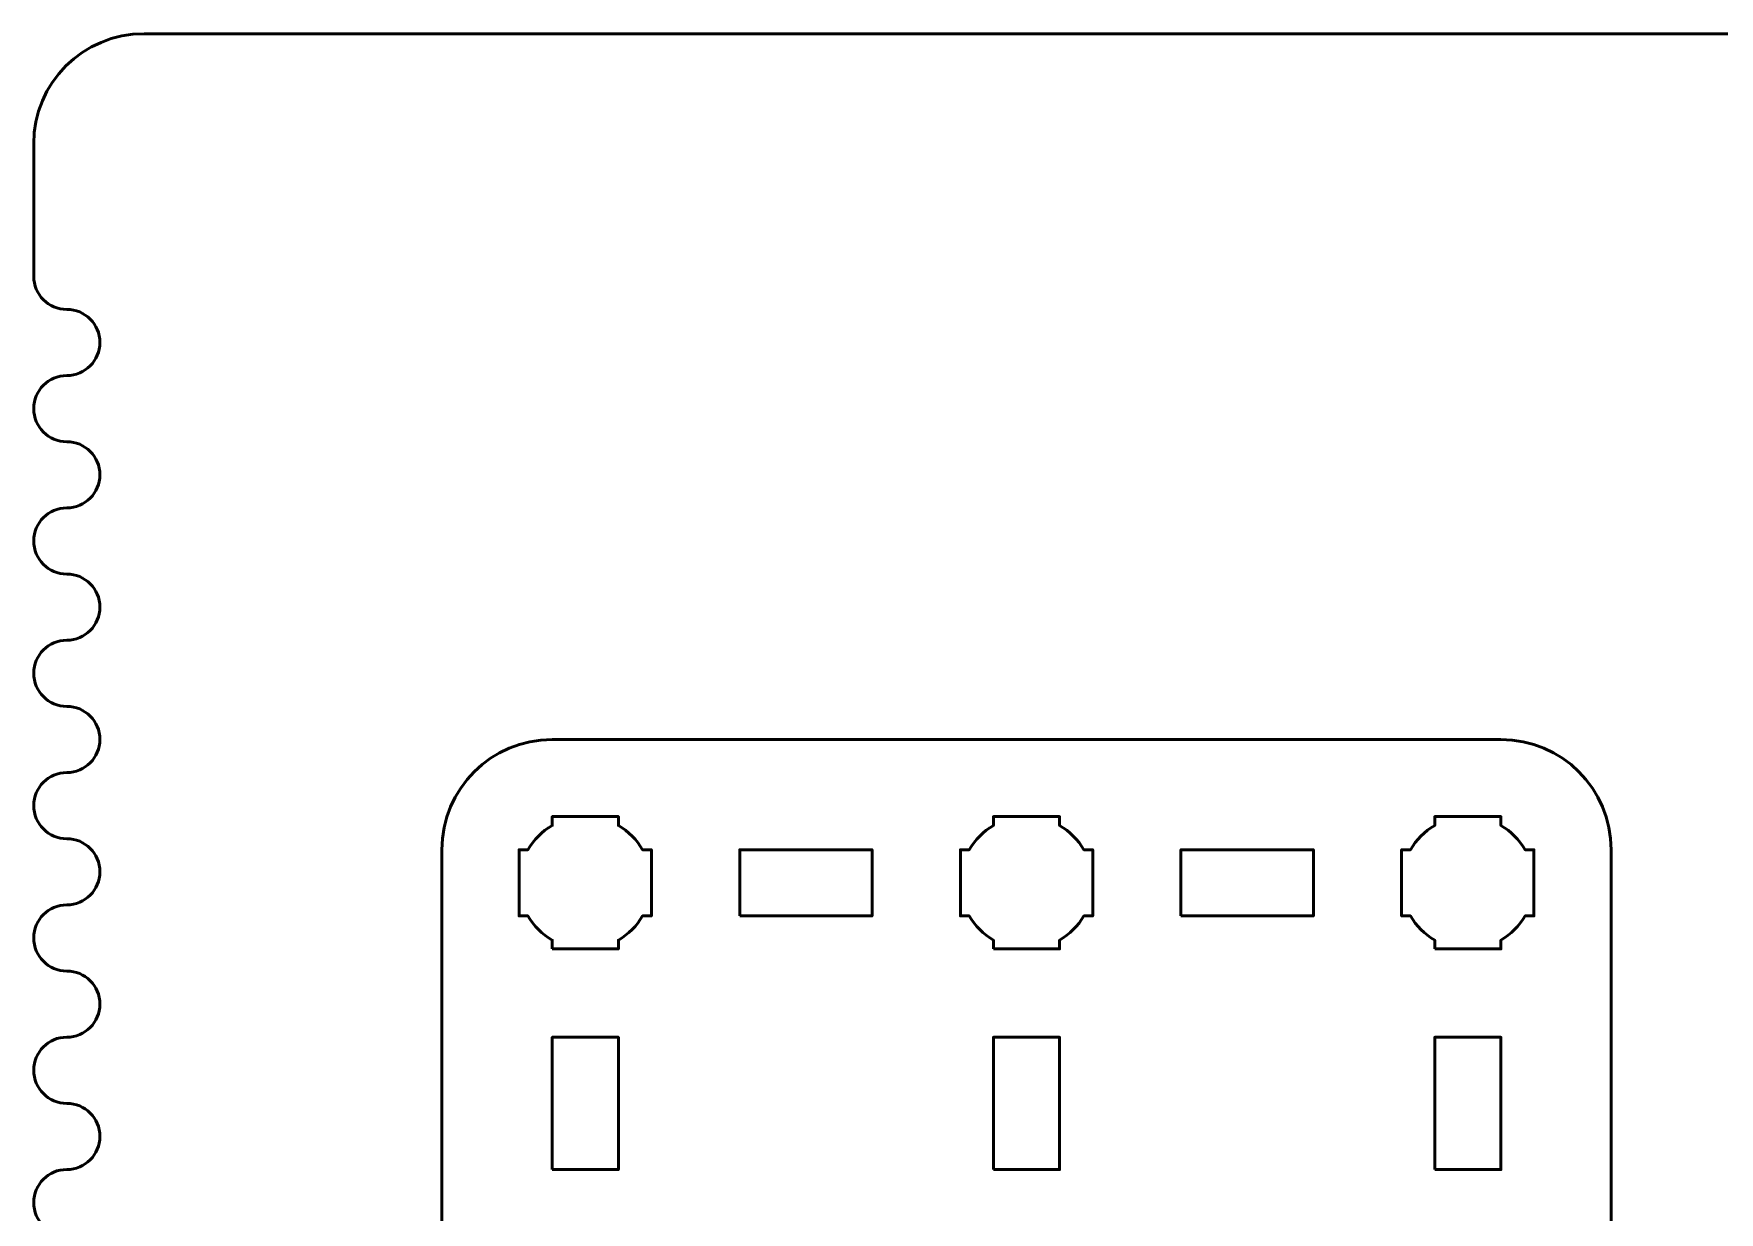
# Model space of a CAD drawing. Header units: centimetres. Extents: x -21 to 0, y -29.7 to 0.
# Drawn here: x -21 to -13.36, y -5.34 to 0 of the extents above; entities that cross this region are included whole.
import ezdxf

# ---------------------------------------------------------------- set-up
doc = ezdxf.new("R2010")
doc.units = ezdxf.units.CM
doc.header["$MEASUREMENT"] = 0
doc.layers.add('Layer 1', color=7, linetype='Continuous')

msp = doc.modelspace()

# ---------------------------------------------------------------- linework, layer by layer
at = {"layer": 'Layer 1', "color": 1, "lineweight": 53}
msp.add_open_spline([(-21.00003, -29.19995), (-21.00003, -29.19995), (-21.00003, -5.89992), (-21.00003, -5.89992), (-21.00003, -5.89992), (-21.00003, -5.81709), (-20.93286, -5.74992), (-20.85003, -5.74992), (-20.85003, -5.74992), (-20.7672, -5.74992), (-20.70003, -5.68275), (-20.70003, -5.59992), (-20.70003, -5.59992), (-20.70003, -5.51709), (-20.7672, -5.44992), (-20.85003, -5.44992), (-20.85003, -5.44992), (-20.93286, -5.44992), (-21.00003, -5.38275), (-21.00003, -5.29992), (-21.00003, -5.29992), (-21.00003, -5.21709), (-20.93286, -5.14992), (-20.85003, -5.14992), (-20.85003, -5.14992), (-20.7672, -5.14992), (-20.70003, -5.08275), (-20.70003, -4.99992), (-20.70003, -4.99992), (-20.70003, -4.91709), (-20.7672, -4.84992), (-20.85003, -4.84992), (-20.85003, -4.84992), (-20.93286, -4.84992), (-21.00003, -4.78275), (-21.00003, -4.69992), (-21.00003, -4.69992), (-21.00003, -4.61709), (-20.93286, -4.54992), (-20.85003, -4.54992), (-20.85003, -4.54992), (-20.7672, -4.54992), (-20.70003, -4.48275), (-20.70003, -4.39992), (-20.70003, -4.39992), (-20.70003, -4.31709), (-20.7672, -4.24992), (-20.85003, -4.24992), (-20.85003, -4.24992), (-20.93286, -4.24992), (-21.00003, -4.18275), (-21.00003, -4.09992), (-21.00003, -4.09992), (-21.00003, -4.01709), (-20.93286, -3.94992), (-20.85003, -3.94992), (-20.85003, -3.94992), (-20.7672, -3.94992), (-20.70003, -3.88275), (-20.70003, -3.79992), (-20.70003, -3.79992), (-20.70003, -3.71709), (-20.7672, -3.64992), (-20.85003, -3.64992), (-20.85003, -3.64992), (-20.93286, -3.64992), (-21.00003, -3.58275), (-21.00003, -3.49992), (-21.00003, -3.49992), (-21.00003, -3.41709), (-20.93286, -3.34992), (-20.85003, -3.34992), (-20.85003, -3.34992), (-20.7672, -3.34992), (-20.70003, -3.28275), (-20.70003, -3.19992), (-20.70003, -3.19992), (-20.70003, -3.11709), (-20.7672, -3.04992), (-20.85003, -3.04992), (-20.85003, -3.04992), (-20.93286, -3.04992), (-21.00003, -2.98275), (-21.00003, -2.89992), (-21.00003, -2.89992), (-21.00003, -2.81709), (-20.93286, -2.74992), (-20.85003, -2.74992), (-20.85003, -2.74992), (-20.7672, -2.74992), (-20.70003, -2.68275), (-20.70003, -2.59992), (-20.70003, -2.59992), (-20.70003, -2.51709), (-20.7672, -2.44992), (-20.85003, -2.44992), (-20.85003, -2.44992), (-20.93286, -2.44992), (-21.00003, -2.38275), (-21.00003, -2.29992), (-21.00003, -2.29992), (-21.00003, -2.21709), (-20.93286, -2.14992), (-20.85003, -2.14992), (-20.85003, -2.14992), (-20.7672, -2.14992), (-20.70003, -2.08275), (-20.70003, -1.99992), (-20.70003, -1.99992), (-20.70003, -1.91709), (-20.7672, -1.84992), (-20.85003, -1.84992), (-20.85003, -1.84992), (-20.93286, -1.84992), (-21.00003, -1.78275), (-21.00003, -1.69992), (-21.00003, -1.69992), (-21.00003, -1.61709), (-20.93286, -1.54992), (-20.85003, -1.54992), (-20.85003, -1.54992), (-20.7672, -1.54992), (-20.70003, -1.48275), (-20.70003, -1.39992), (-20.70003, -1.39992), (-20.70003, -1.31709), (-20.7672, -1.24992), (-20.85003, -1.24992), (-20.85003, -1.24992), (-20.93286, -1.24992), (-21.00003, -1.18275), (-21.00003, -1.09992), (-21.00003, -1.09992), (-21.00003, -1.09992), (-21.00003, -0.49992), (-21.00003, -0.49992), (-21.00003, -0.49992), (-21.00003, -0.22295), (-20.77694, 0.00004), (-20.49994, 0.00004), (-20.49994, 0.00004), (-20.49994, 0.00004), (-0.50008, 0.00004), (-0.50008, 0.00004), (-0.50008, 0.00004), (-0.22294, 0.00004), (0.00002, -0.22295), (0.00002, -0.49992), (0.00002, -0.49992), (0.00002, -0.49992), (0.00002, -29.19995), (0.00002, -29.19995), (0.00002, -29.19995), (0.00002, -29.47695), (-0.22294, -29.70004), (-0.50008, -29.70004), (-0.50008, -29.70004), (-0.50008, -29.70004), (-20.49994, -29.70004), (-20.49994, -29.70004), (-20.49994, -29.70004), (-20.77694, -29.70004), (-21.00003, -29.47695), (-21.00003, -29.19995)], degree=3, knots=[0, 0, 0, 0, 0.0243902, 0.0243902, 0.0243902, 0.0243902, 0.0487805, 0.0487805, 0.0487805, 0.0487805, 0.0731707, 0.0731707, 0.0731707, 0.0731707, 0.097561, 0.097561, 0.097561, 0.097561, 0.1219512, 0.1219512, 0.1219512, 0.1219512, 0.1463415, 0.1463415, 0.1463415, 0.1463415, 0.1707317, 0.1707317, 0.1707317, 0.1707317, 0.195122, 0.195122, 0.195122, 0.195122, 0.2195122, 0.2195122, 0.2195122, 0.2195122, 0.2439024, 0.2439024, 0.2439024, 0.2439024, 0.2682927, 0.2682927, 0.2682927, 0.2682927, 0.2926829, 0.2926829, 0.2926829, 0.2926829, 0.3170732, 0.3170732, 0.3170732, 0.3170732, 0.3414634, 0.3414634, 0.3414634, 0.3414634, 0.3658537, 0.3658537, 0.3658537, 0.3658537, 0.3902439, 0.3902439, 0.3902439, 0.3902439, 0.4146341, 0.4146341, 0.4146341, 0.4146341, 0.4390244, 0.4390244, 0.4390244, 0.4390244, 0.4634146, 0.4634146, 0.4634146, 0.4634146, 0.4878049, 0.4878049, 0.4878049, 0.4878049, 0.5121951, 0.5121951, 0.5121951, 0.5121951, 0.5365854, 0.5365854, 0.5365854, 0.5365854, 0.5609756, 0.5609756, 0.5609756, 0.5609756, 0.5853659, 0.5853659, 0.5853659, 0.5853659, 0.6097561, 0.6097561, 0.6097561, 0.6097561, 0.6341463, 0.6341463, 0.6341463, 0.6341463, 0.6585366, 0.6585366, 0.6585366, 0.6585366, 0.6829268, 0.6829268, 0.6829268, 0.6829268, 0.7073171, 0.7073171, 0.7073171, 0.7073171, 0.7317073, 0.7317073, 0.7317073, 0.7317073, 0.7560976, 0.7560976, 0.7560976, 0.7560976, 0.7804878, 0.7804878, 0.7804878, 0.7804878, 0.804878, 0.804878, 0.804878, 0.804878, 0.8292683, 0.8292683, 0.8292683, 0.8292683, 0.8536585, 0.8536585, 0.8536585, 0.8536585, 0.8780488, 0.8780488, 0.8780488, 0.8780488, 0.902439, 0.902439, 0.902439, 0.902439, 0.9268293, 0.9268293, 0.9268293, 0.9268293, 0.9512195, 0.9512195, 0.9512195, 0.9512195, 0.9756098, 0.9756098, 0.9756098, 0.9756098, 1, 1, 1, 1], dxfattribs=at)
at = {"layer": 'Layer 1', "color": 3, "lineweight": 53}
msp.add_open_spline([(-14.35, -10.5), (-14.35, -10.5), (-18.65, -10.5), (-18.65, -10.5), (-18.65, -10.5), (-18.92609, -10.5), (-19.15, -10.27609), (-19.15, -10), (-19.15, -10), (-19.15, -10), (-19.15, -3.7), (-19.15, -3.7), (-19.15, -3.7), (-19.15, -3.42391), (-18.92609, -3.2), (-18.65, -3.2), (-18.65, -3.2), (-18.65, -3.2), (-14.35, -3.2), (-14.35, -3.2), (-14.35, -3.2), (-14.07391, -3.2), (-13.85, -3.42391), (-13.85, -3.7), (-13.85, -3.7), (-13.85, -3.7), (-13.85, -10), (-13.85, -10), (-13.85, -10), (-13.85, -10.27609), (-14.07391, -10.5), (-14.35, -10.5)], degree=3, knots=[0, 0, 0, 0, 0.125, 0.125, 0.125, 0.125, 0.25, 0.25, 0.25, 0.25, 0.375, 0.375, 0.375, 0.375, 0.5, 0.5, 0.5, 0.5, 0.625, 0.625, 0.625, 0.625, 0.75, 0.75, 0.75, 0.75, 0.875, 0.875, 0.875, 0.875, 1, 1, 1, 1], dxfattribs=at)
at = {"layer": 'Layer 1', "lineweight": 53}
for points, knots in [([(-18.65, -4.15), (-18.65, -4.15), (-18.65, -4.10985), (-18.65, -4.10985), (-18.65, -4.10985), (-18.69553, -4.0835), (-18.7335, -4.04553), (-18.75985, -4), (-18.75985, -4), (-18.75985, -4), (-18.8, -4), (-18.8, -4), (-18.8, -4), (-18.8, -4), (-18.8, -3.85), (-18.8, -3.85), (-18.8, -3.85), (-18.8, -3.85), (-18.8, -3.7), (-18.8, -3.7), (-18.8, -3.7), (-18.8, -3.7), (-18.75985, -3.7), (-18.75985, -3.7), (-18.75985, -3.7), (-18.7335, -3.65447), (-18.69553, -3.6165), (-18.65, -3.59015), (-18.65, -3.59015), (-18.65, -3.59015), (-18.65, -3.55), (-18.65, -3.55), (-18.65, -3.55), (-18.65, -3.55), (-18.5, -3.55), (-18.5, -3.55), (-18.5, -3.55), (-18.5, -3.55), (-18.35, -3.55), (-18.35, -3.55), (-18.35, -3.55), (-18.35, -3.55), (-18.35, -3.59015), (-18.35, -3.59015), (-18.35, -3.59015), (-18.30447, -3.6165), (-18.2665, -3.65447), (-18.24015, -3.7), (-18.24015, -3.7), (-18.24015, -3.7), (-18.2, -3.7), (-18.2, -3.7), (-18.2, -3.7), (-18.2, -3.7), (-18.2, -3.85), (-18.2, -3.85), (-18.2, -3.85), (-18.2, -3.85), (-18.2, -4), (-18.2, -4), (-18.2, -4), (-18.2, -4), (-18.24015, -4), (-18.24015, -4), (-18.24015, -4), (-18.2665, -4.04553), (-18.30447, -4.0835), (-18.35, -4.10985), (-18.35, -4.10985), (-18.35, -4.10985), (-18.35, -4.15), (-18.35, -4.15), (-18.35, -4.15), (-18.35, -4.15), (-18.5, -4.15), (-18.5, -4.15), (-18.5, -4.15), (-18.5, -4.15), (-18.65, -4.15), (-18.65, -4.15)], [0, 0, 0, 0, 0.05, 0.05, 0.05, 0.05, 0.1, 0.1, 0.1, 0.1, 0.15, 0.15, 0.15, 0.15, 0.2, 0.2, 0.2, 0.2, 0.25, 0.25, 0.25, 0.25, 0.3, 0.3, 0.3, 0.3, 0.35, 0.35, 0.35, 0.35, 0.4, 0.4, 0.4, 0.4, 0.45, 0.45, 0.45, 0.45, 0.5, 0.5, 0.5, 0.5, 0.55, 0.55, 0.55, 0.55, 0.6, 0.6, 0.6, 0.6, 0.65, 0.65, 0.65, 0.65, 0.7, 0.7, 0.7, 0.7, 0.75, 0.75, 0.75, 0.75, 0.8, 0.8, 0.8, 0.8, 0.85, 0.85, 0.85, 0.85, 0.9, 0.9, 0.9, 0.9, 0.95, 0.95, 0.95, 0.95, 1, 1, 1, 1]), ([(-16.65, -4.15), (-16.65, -4.15), (-16.65, -4.10985), (-16.65, -4.10985), (-16.65, -4.10985), (-16.69553, -4.0835), (-16.7335, -4.04553), (-16.75985, -4), (-16.75985, -4), (-16.75985, -4), (-16.8, -4), (-16.8, -4), (-16.8, -4), (-16.8, -4), (-16.8, -3.85), (-16.8, -3.85), (-16.8, -3.85), (-16.8, -3.85), (-16.8, -3.7), (-16.8, -3.7), (-16.8, -3.7), (-16.8, -3.7), (-16.75985, -3.7), (-16.75985, -3.7), (-16.75985, -3.7), (-16.7335, -3.65447), (-16.69553, -3.6165), (-16.65, -3.59015), (-16.65, -3.59015), (-16.65, -3.59015), (-16.65, -3.55), (-16.65, -3.55), (-16.65, -3.55), (-16.65, -3.55), (-16.5, -3.55), (-16.5, -3.55), (-16.5, -3.55), (-16.5, -3.55), (-16.35, -3.55), (-16.35, -3.55), (-16.35, -3.55), (-16.35, -3.55), (-16.35, -3.59015), (-16.35, -3.59015), (-16.35, -3.59015), (-16.30447, -3.6165), (-16.2665, -3.65447), (-16.24015, -3.7), (-16.24015, -3.7), (-16.24015, -3.7), (-16.2, -3.7), (-16.2, -3.7), (-16.2, -3.7), (-16.2, -3.7), (-16.2, -3.85), (-16.2, -3.85), (-16.2, -3.85), (-16.2, -3.85), (-16.2, -4), (-16.2, -4), (-16.2, -4), (-16.2, -4), (-16.24015, -4), (-16.24015, -4), (-16.24015, -4), (-16.2665, -4.04553), (-16.30447, -4.0835), (-16.35, -4.10985), (-16.35, -4.10985), (-16.35, -4.10985), (-16.35, -4.15), (-16.35, -4.15), (-16.35, -4.15), (-16.35, -4.15), (-16.5, -4.15), (-16.5, -4.15), (-16.5, -4.15), (-16.5, -4.15), (-16.65, -4.15), (-16.65, -4.15)], [0, 0, 0, 0, 0.05, 0.05, 0.05, 0.05, 0.1, 0.1, 0.1, 0.1, 0.15, 0.15, 0.15, 0.15, 0.2, 0.2, 0.2, 0.2, 0.25, 0.25, 0.25, 0.25, 0.3, 0.3, 0.3, 0.3, 0.35, 0.35, 0.35, 0.35, 0.4, 0.4, 0.4, 0.4, 0.45, 0.45, 0.45, 0.45, 0.5, 0.5, 0.5, 0.5, 0.55, 0.55, 0.55, 0.55, 0.6, 0.6, 0.6, 0.6, 0.65, 0.65, 0.65, 0.65, 0.7, 0.7, 0.7, 0.7, 0.75, 0.75, 0.75, 0.75, 0.8, 0.8, 0.8, 0.8, 0.85, 0.85, 0.85, 0.85, 0.9, 0.9, 0.9, 0.9, 0.95, 0.95, 0.95, 0.95, 1, 1, 1, 1]), ([(-14.65, -4.15), (-14.65, -4.15), (-14.65, -4.10985), (-14.65, -4.10985), (-14.65, -4.10985), (-14.69553, -4.0835), (-14.7335, -4.04553), (-14.75985, -4), (-14.75985, -4), (-14.75985, -4), (-14.8, -4), (-14.8, -4), (-14.8, -4), (-14.8, -4), (-14.8, -3.85), (-14.8, -3.85), (-14.8, -3.85), (-14.8, -3.85), (-14.8, -3.7), (-14.8, -3.7), (-14.8, -3.7), (-14.8, -3.7), (-14.75985, -3.7), (-14.75985, -3.7), (-14.75985, -3.7), (-14.7335, -3.65447), (-14.69553, -3.6165), (-14.65, -3.59015), (-14.65, -3.59015), (-14.65, -3.59015), (-14.65, -3.55), (-14.65, -3.55), (-14.65, -3.55), (-14.65, -3.55), (-14.5, -3.55), (-14.5, -3.55), (-14.5, -3.55), (-14.5, -3.55), (-14.35, -3.55), (-14.35, -3.55), (-14.35, -3.55), (-14.35, -3.55), (-14.35, -3.59015), (-14.35, -3.59015), (-14.35, -3.59015), (-14.30447, -3.6165), (-14.2665, -3.65447), (-14.24015, -3.7), (-14.24015, -3.7), (-14.24015, -3.7), (-14.2, -3.7), (-14.2, -3.7), (-14.2, -3.7), (-14.2, -3.7), (-14.2, -3.85), (-14.2, -3.85), (-14.2, -3.85), (-14.2, -3.85), (-14.2, -4), (-14.2, -4), (-14.2, -4), (-14.2, -4), (-14.24015, -4), (-14.24015, -4), (-14.24015, -4), (-14.2665, -4.04553), (-14.30447, -4.0835), (-14.35, -4.10985), (-14.35, -4.10985), (-14.35, -4.10985), (-14.35, -4.15), (-14.35, -4.15), (-14.35, -4.15), (-14.35, -4.15), (-14.5, -4.15), (-14.5, -4.15), (-14.5, -4.15), (-14.5, -4.15), (-14.65, -4.15), (-14.65, -4.15)], [0, 0, 0, 0, 0.05, 0.05, 0.05, 0.05, 0.1, 0.1, 0.1, 0.1, 0.15, 0.15, 0.15, 0.15, 0.2, 0.2, 0.2, 0.2, 0.25, 0.25, 0.25, 0.25, 0.3, 0.3, 0.3, 0.3, 0.35, 0.35, 0.35, 0.35, 0.4, 0.4, 0.4, 0.4, 0.45, 0.45, 0.45, 0.45, 0.5, 0.5, 0.5, 0.5, 0.55, 0.55, 0.55, 0.55, 0.6, 0.6, 0.6, 0.6, 0.65, 0.65, 0.65, 0.65, 0.7, 0.7, 0.7, 0.7, 0.75, 0.75, 0.75, 0.75, 0.8, 0.8, 0.8, 0.8, 0.85, 0.85, 0.85, 0.85, 0.9, 0.9, 0.9, 0.9, 0.95, 0.95, 0.95, 0.95, 1, 1, 1, 1]), ([(-17.8, -4), (-17.8, -4), (-17.8, -3.7), (-17.8, -3.7), (-17.8, -3.7), (-17.8, -3.7), (-17.2, -3.7), (-17.2, -3.7), (-17.2, -3.7), (-17.2, -3.7), (-17.2, -4), (-17.2, -4), (-17.2, -4), (-17.2, -4), (-17.8, -4), (-17.8, -4)], [0, 0, 0, 0, 0.25, 0.25, 0.25, 0.25, 0.5, 0.5, 0.5, 0.5, 0.75, 0.75, 0.75, 0.75, 1, 1, 1, 1]), ([(-15.8, -4), (-15.8, -4), (-15.8, -3.7), (-15.8, -3.7), (-15.8, -3.7), (-15.8, -3.7), (-15.2, -3.7), (-15.2, -3.7), (-15.2, -3.7), (-15.2, -3.7), (-15.2, -4), (-15.2, -4), (-15.2, -4), (-15.2, -4), (-15.8, -4), (-15.8, -4)], [0, 0, 0, 0, 0.25, 0.25, 0.25, 0.25, 0.5, 0.5, 0.5, 0.5, 0.75, 0.75, 0.75, 0.75, 1, 1, 1, 1]), ([(-18.65, -5.15), (-18.65, -5.15), (-18.65, -4.55), (-18.65, -4.55), (-18.65, -4.55), (-18.65, -4.55), (-18.35, -4.55), (-18.35, -4.55), (-18.35, -4.55), (-18.35, -4.55), (-18.35, -5.15), (-18.35, -5.15), (-18.35, -5.15), (-18.35, -5.15), (-18.65, -5.15), (-18.65, -5.15)], [0, 0, 0, 0, 0.25, 0.25, 0.25, 0.25, 0.5, 0.5, 0.5, 0.5, 0.75, 0.75, 0.75, 0.75, 1, 1, 1, 1]), ([(-16.65, -5.15), (-16.65, -5.15), (-16.65, -4.55), (-16.65, -4.55), (-16.65, -4.55), (-16.65, -4.55), (-16.35, -4.55), (-16.35, -4.55), (-16.35, -4.55), (-16.35, -4.55), (-16.35, -5.15), (-16.35, -5.15), (-16.35, -5.15), (-16.35, -5.15), (-16.65, -5.15), (-16.65, -5.15)], [0, 0, 0, 0, 0.25, 0.25, 0.25, 0.25, 0.5, 0.5, 0.5, 0.5, 0.75, 0.75, 0.75, 0.75, 1, 1, 1, 1]), ([(-14.65, -5.15), (-14.65, -5.15), (-14.65, -4.55), (-14.65, -4.55), (-14.65, -4.55), (-14.65, -4.55), (-14.35, -4.55), (-14.35, -4.55), (-14.35, -4.55), (-14.35, -4.55), (-14.35, -5.15), (-14.35, -5.15), (-14.35, -5.15), (-14.35, -5.15), (-14.65, -5.15), (-14.65, -5.15)], [0, 0, 0, 0, 0.25, 0.25, 0.25, 0.25, 0.5, 0.5, 0.5, 0.5, 0.75, 0.75, 0.75, 0.75, 1, 1, 1, 1])]:
    msp.add_open_spline(points, degree=3, knots=knots, dxfattribs=at)

doc.saveas('drawing.dxf')
